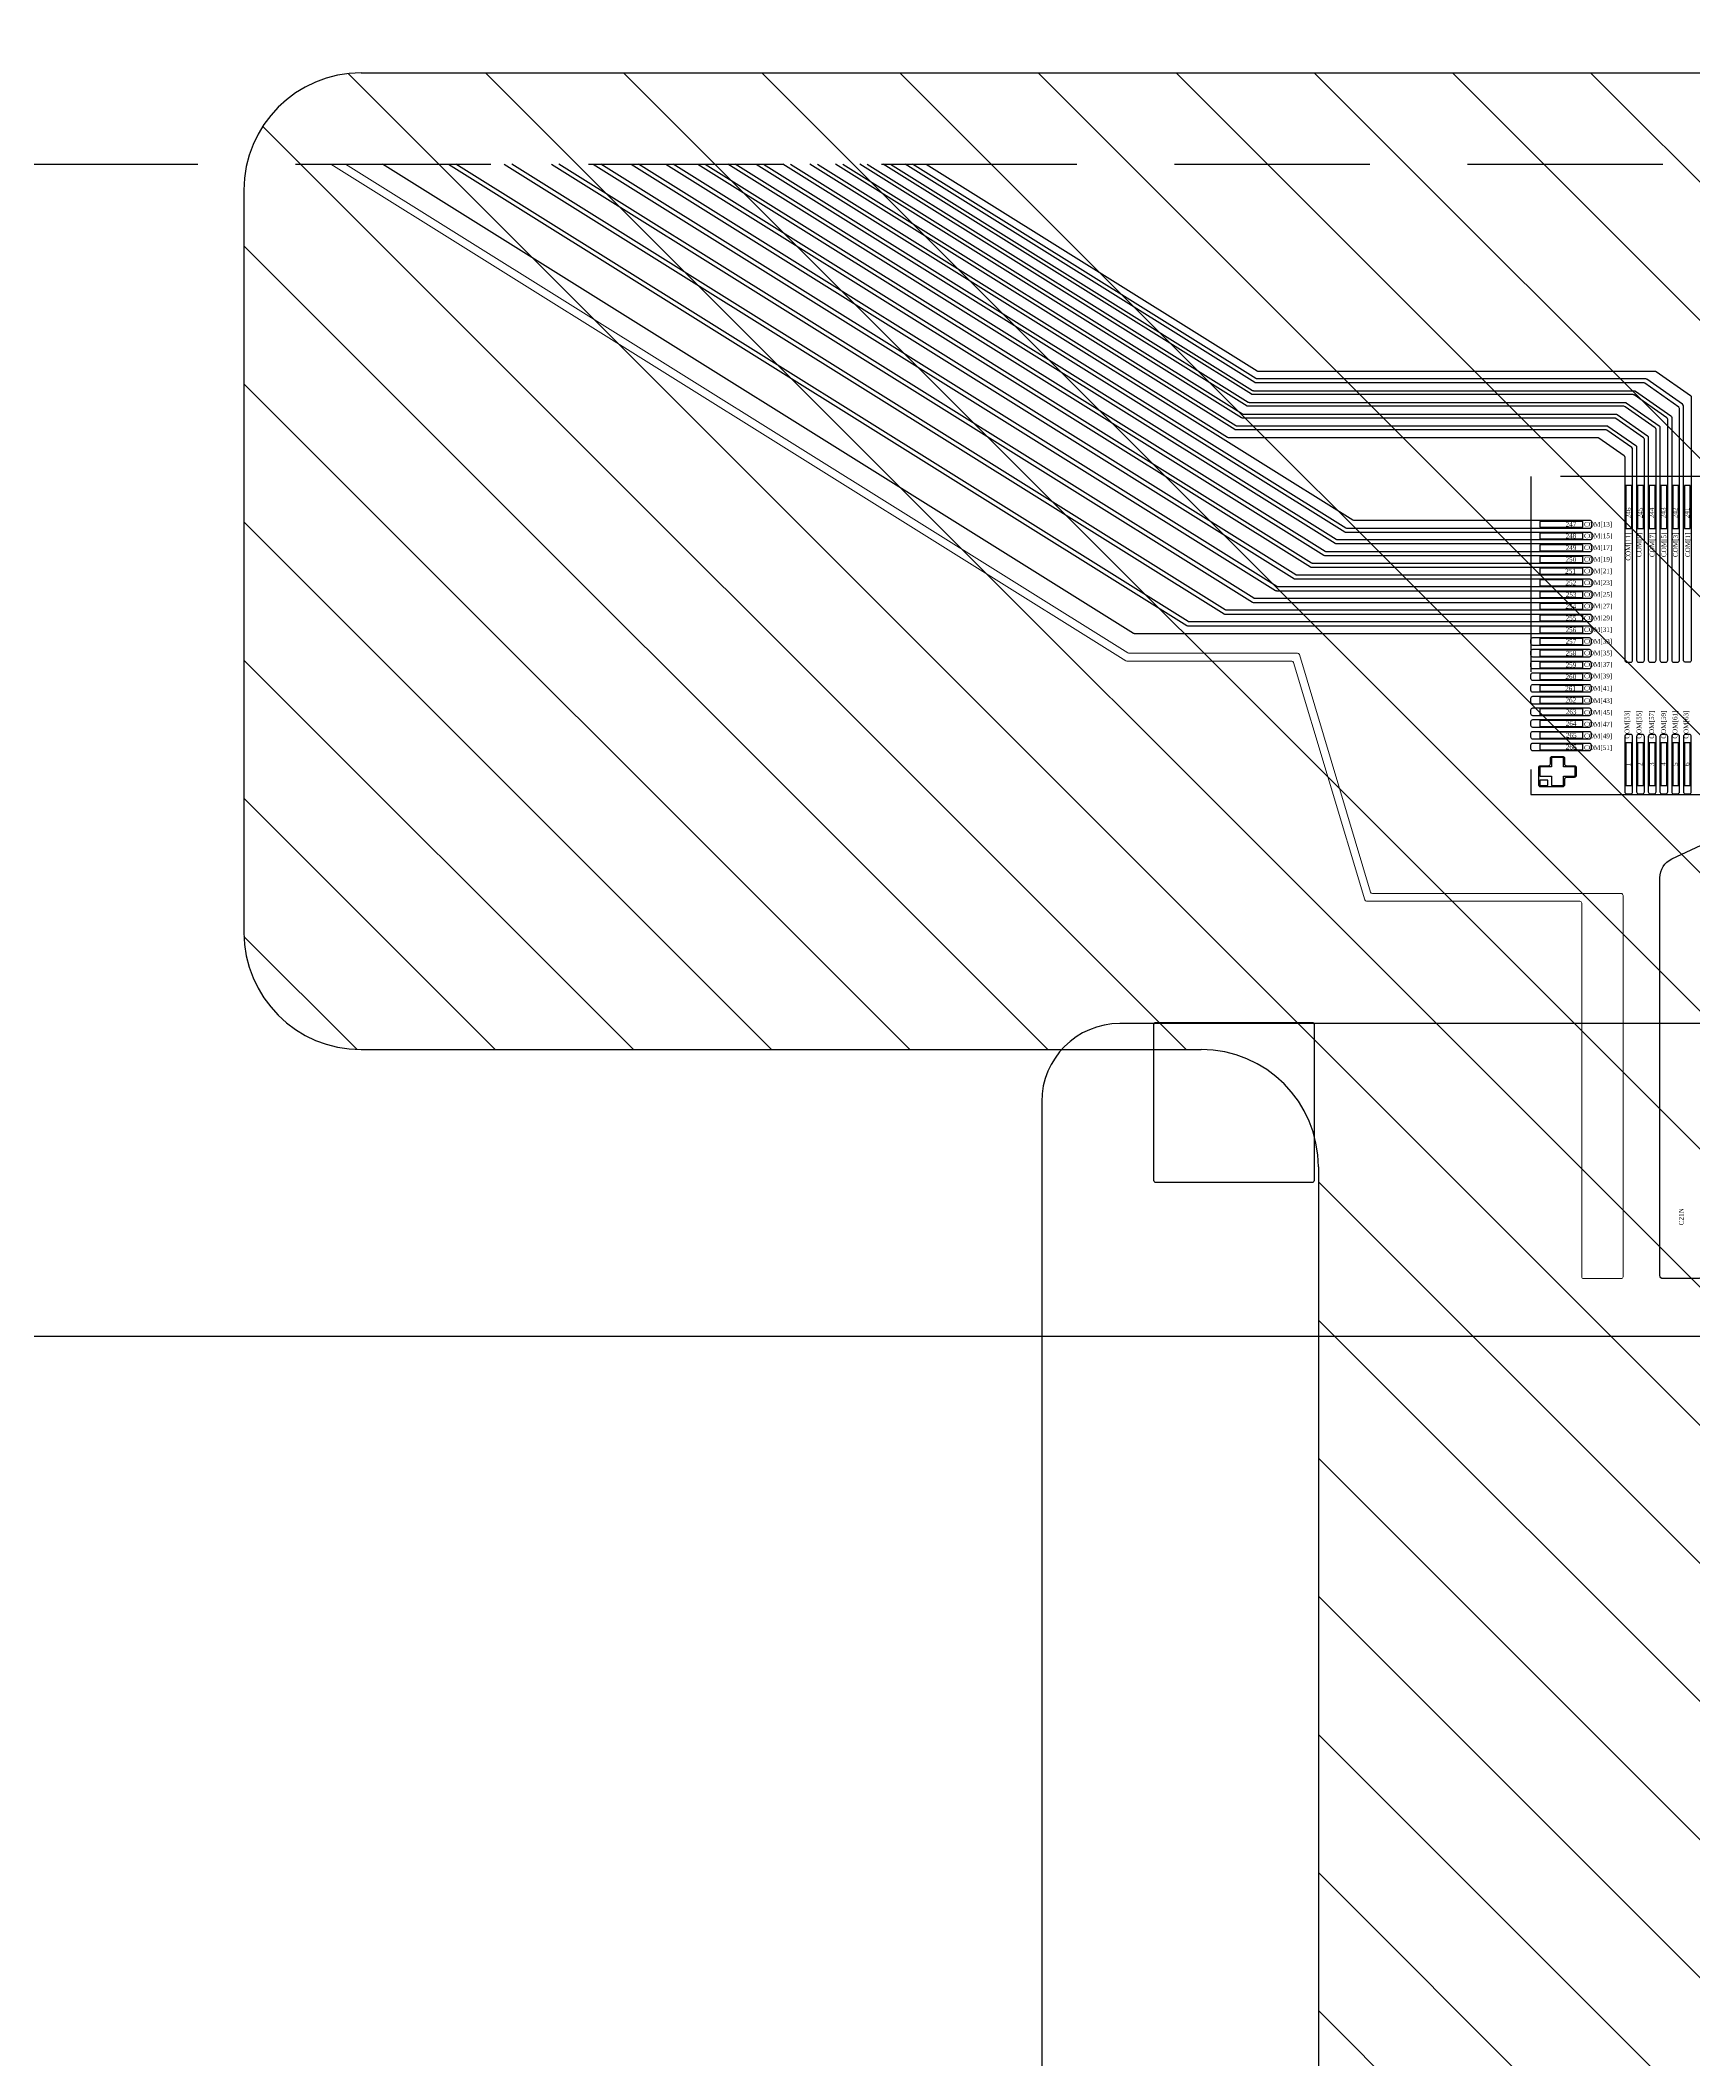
# Model space of a CAD drawing. Header units: millimetres. Extents: x -179 to 120, y 0 to 80.
# Drawn here: x -166.2 to -161.97, y 47 to 52.17 of the extents above; entities that cross this region are included whole.
import ezdxf
from ezdxf.enums import TextEntityAlignment as Align

# ---------------------------------------------------------------- set-up
doc = ezdxf.new("R2010")
doc.units = ezdxf.units.MM
doc.header["$MEASUREMENT"] = 0
doc.linetypes.add('DASHED', pattern=[0.75, 0.5, -0.25])
for name, color, linetype in [('Cover', 3, 'DASHED'), ('Driver IC', 8, 'Continuous'), ('FPC', 30, 'Continuous'), ('Glass', 7, 'Continuous'), ('IC-Lay1', 1, 'Continuous'), ('ITO', 31, 'Continuous'), ('Tape', 6, 'Continuous')]:
    doc.layers.add(name, color=color, linetype=linetype)
doc.layers.add('IC-Lay2', color=3, linetype='Continuous', lineweight=0)
doc.layers.add('ITO-ESD', color=4, linetype='Continuous', lineweight=0)
doc.styles.get("Standard").update_dxf_attribs({"font": 'TIMES.TTF'})
doc.dimstyles.get("Standard").update_dxf_attribs({"dimtxt": 0.8, "dimasz": 0.75, "dimexe": 0.5, "dimexo": 0.5, "dimgap": 0.1, "dimtad": 0, "dimdec": 3, "dimdsep": 46, "dimtxsty": 'Standard', "dimcen": 0.09, "dimadec": 0, "dimazin": 2, "dimtfac": 1, "dimtdec": 3, "dimtmove": 0, "dimatfit": 3, "dimfxl": 0, "dimtolj": 1, "dimarcsym": 0})

# ---------------------------------------------------------------- blocks, each defined once
blk = doc.blocks.new('*D66')
at = {"color": 0, "lineweight": -2}
for p, q in [((-167.5994, 48.8517), (-173.5456, 48.8517)), ((-173.0456, 48.1017), (-173.0456, 45.5111)), ((-173.0456, 39.6017), (-173.0456, 42.1924)), ((-165.8494, 38.8517), (-173.5456, 38.8517))]:
    blk.add_line(p, q, dxfattribs=at)
at = {"color": 0}
for points in [[(-173.1706, 48.1017), (-172.9206, 48.1017), (-173.0456, 48.8517)], [(-173.1706, 39.6017), (-172.9206, 39.6017), (-173.0456, 38.8517)]]:
    blk.add_solid(points, dxfattribs=at)
at = {"layer": 'Defpoints', "color": 0}
for p in [(-167.0994, 48.8517), (-173.0456, 38.8517), (-165.3494, 38.8517)]:
    blk.add_point(p, dxfattribs=at)
at = {"color": 0, "insert": (-173.0456, 43.8517), "char_height": 0.8, "attachment_point": 5, "rotation": 90}
blk.add_mtext('\\A1;10%%p0.2', dxfattribs=at)

msp = doc.modelspace()

# ---------------------------------------------------------------- hatches: boundary and pattern name
at = {"layer": 'Tape'}
h = msp.add_hatch(dxfattribs=at)
h.set_pattern_fill('ANSI31', color=6, scale=2, angle=270, style=0)
h.set_pattern_definition([(315, (-26.21475, -60.95414), (0.1767767, 0.1767767), [])])
h.paths.add_polyline_path([(-162.9314, 49.2851), (-162.9314, 45.3851, 0.414214), (-162.6314, 45.0851), (-156.7314, 45.0851, 0.414214), (-156.4314, 45.3851), (-156.4314, 49.2851, -0.414214), (-156.1314, 49.5851), (-153.9814, 49.5851, 0.414214), (-153.6814, 49.8851), (-153.6814, 51.7851, 0.414214), (-153.9814, 52.0851), (-165.3814, 52.0851, 0.414214), (-165.6814, 51.7851), (-165.6814, 49.8851, 0.414214), (-165.3814, 49.5851), (-163.2314, 49.5851, -0.414214)])

# ---------------------------------------------------------------- linework, layer by layer
at = {"layer": 'Cover', "color": 0}
msp.add_lwpolyline([(-152.6494, 51.8517), (-152.6494, 60.3517), (-167.0494, 60.3517), (-167.0494, 51.8517)], close=True, dxfattribs=at)
at = {"layer": 'Driver IC', "linetype": 'DASHED'}
msp.add_lwpolyline([(-162.3874, 50.2377), (-157.3114, 50.2377), (-157.3114, 51.0517), (-162.3874, 51.0517)], close=True, dxfattribs=at)
at = {"layer": 'FPC', "color": 34}
for p, q in [((-155.8395, 49.6517), (-163.4395, 49.6517)), ((-163.6395, 49.4517), (-163.6395, 44.3517))]:
    msp.add_line(p, q, dxfattribs=at)
msp.add_arc((-163.4395, 49.4517), 0.2, 90, 180, dxfattribs=at)
at = {"layer": 'Glass'}
msp.add_lwpolyline([(-167.0494, 48.8517), (-152.6494, 48.8517), (-152.6494, 60.3517), (-167.0494, 60.3517)], close=True, dxfattribs=at)
at = {"layer": 'IC-Lay1'}
for points in [[(-162.1445, 50.9187), (-162.1295, 50.9187), (-162.1295, 51.0287), (-162.1445, 51.0287)], [(-162.1145, 50.9187), (-162.0995, 50.9187), (-162.0995, 51.0287), (-162.1145, 51.0287)], [(-162.0845, 50.9187), (-162.0695, 50.9187), (-162.0695, 51.0287), (-162.0845, 51.0287)], [(-162.0545, 50.9187), (-162.0395, 50.9187), (-162.0395, 51.0287), (-162.0545, 51.0287)], [(-162.0245, 50.9187), (-162.0095, 50.9187), (-162.0095, 51.0287), (-162.0245, 51.0287)], [(-161.9945, 50.9187), (-161.9795, 50.9187), (-161.9795, 51.0287), (-161.9945, 51.0287)], [(-162.3644, 50.9222), (-162.2544, 50.9222), (-162.2544, 50.9372), (-162.3644, 50.9372)], [(-162.3644, 50.8922), (-162.2544, 50.8922), (-162.2544, 50.9072), (-162.3644, 50.9072)], [(-162.3644, 50.8622), (-162.2544, 50.8622), (-162.2544, 50.8772), (-162.3644, 50.8772)], [(-162.3644, 50.8322), (-162.2544, 50.8322), (-162.2544, 50.8472), (-162.3644, 50.8472)], [(-162.3644, 50.8022), (-162.2544, 50.8022), (-162.2544, 50.8172), (-162.3644, 50.8172)], [(-162.3644, 50.7722), (-162.2544, 50.7722), (-162.2544, 50.7872), (-162.3644, 50.7872)], [(-162.3644, 50.7422), (-162.2544, 50.7422), (-162.2544, 50.7572), (-162.3644, 50.7572)], [(-162.3644, 50.7122), (-162.2544, 50.7122), (-162.2544, 50.7272), (-162.3644, 50.7272)], [(-162.3644, 50.6822), (-162.2544, 50.6822), (-162.2544, 50.6972), (-162.3644, 50.6972)], [(-162.3644, 50.6522), (-162.2544, 50.6522), (-162.2544, 50.6672), (-162.3644, 50.6672)], [(-162.3644, 50.6222), (-162.2544, 50.6222), (-162.2544, 50.6372), (-162.3644, 50.6372)], [(-162.3644, 50.5922), (-162.2544, 50.5922), (-162.2544, 50.6072), (-162.3644, 50.6072)], [(-162.3644, 50.5622), (-162.2544, 50.5622), (-162.2544, 50.5772), (-162.3644, 50.5772)], [(-162.3644, 50.5322), (-162.2544, 50.5322), (-162.2544, 50.5472), (-162.3644, 50.5472)], [(-162.3644, 50.5022), (-162.2544, 50.5022), (-162.2544, 50.5172), (-162.3644, 50.5172)], [(-162.3644, 50.4722), (-162.2544, 50.4722), (-162.2544, 50.4872), (-162.3644, 50.4872)], [(-162.3644, 50.4422), (-162.2544, 50.4422), (-162.2544, 50.4572), (-162.3644, 50.4572)], [(-162.3644, 50.4122), (-162.2544, 50.4122), (-162.2544, 50.4272), (-162.3644, 50.4272)], [(-162.3644, 50.3822), (-162.2544, 50.3822), (-162.2544, 50.3972), (-162.3644, 50.3972)], [(-162.3644, 50.3522), (-162.2544, 50.3522), (-162.2544, 50.3672), (-162.3644, 50.3672)], [(-162.1445, 50.2607), (-162.1295, 50.2607), (-162.1295, 50.3707), (-162.1445, 50.3707)], [(-162.1145, 50.2607), (-162.0995, 50.2607), (-162.0995, 50.3707), (-162.1145, 50.3707)], [(-162.0845, 50.2607), (-162.0695, 50.2607), (-162.0695, 50.3707), (-162.0845, 50.3707)], [(-162.0545, 50.2607), (-162.0395, 50.2607), (-162.0395, 50.3707), (-162.0545, 50.3707)], [(-162.0245, 50.2607), (-162.0095, 50.2607), (-162.0095, 50.3707), (-162.0245, 50.3707)], [(-161.9945, 50.2607), (-161.9795, 50.2607), (-161.9795, 50.3707), (-161.9945, 50.3707)], [(-162.3044, 50.3327), (-162.3344, 50.3327), (-162.3344, 50.3087), (-162.3644, 50.3087), (-162.3644, 50.2847), (-162.3344, 50.2847), (-162.3344, 50.2607), (-162.3044, 50.2607), (-162.3044, 50.2847), (-162.2744, 50.2847), (-162.2744, 50.3087), (-162.3044, 50.3087)], [(-162.3644, 50.2607), (-162.3444, 50.2607), (-162.3444, 50.2747), (-162.3644, 50.2747)]]:
    msp.add_lwpolyline(points, close=True, dxfattribs=at)
at = {"layer": 'ITO'}
for points in [[(-165.1582, 51.8517), (-163.2678, 50.6705, 0.140541), (-163.2652, 50.6697), (-162.2364, 50.6697, -0.414214), (-162.2314, 50.6647), (-162.2314, 50.6547, -0.414214), (-162.2364, 50.6497), (-163.4019, 50.6497, -0.140541), (-163.4045, 50.6505), (-165.3269, 51.8517)], [(-165.015, 51.8517), (-163.1726, 50.7005, 0.140541), (-163.17, 50.6997), (-162.2364, 50.6997, -0.414214), (-162.2314, 50.6947), (-162.2314, 50.6847, -0.414214), (-162.2364, 50.6797), (-163.2623, 50.6797, -0.140541), (-163.265, 50.6805), (-165.1393, 51.8517)], [(-164.894, 51.8517), (-163.0997, 50.7305, 0.140541), (-163.097, 50.7297), (-162.2364, 50.7297, -0.414214), (-162.2314, 50.7247), (-162.2314, 50.7147, -0.414214), (-162.2364, 50.7097), (-163.1671, 50.7097, -0.140541), (-163.1697, 50.7105), (-164.9961, 51.8517)], [(-164.7872, 51.8517), (-163.0409, 50.7605, 0.140541), (-163.0382, 50.7597), (-162.2364, 50.7597, -0.414214), (-162.2314, 50.7547), (-162.2314, 50.7447, -0.414214), (-162.2364, 50.7397), (-163.0941, 50.7397, -0.140541), (-163.0968, 50.7405), (-164.8752, 51.8517)], [(-164.6906, 51.8517), (-162.9923, 50.7905, 0.140541), (-162.9896, 50.7897), (-162.2364, 50.7897, -0.414214), (-162.2314, 50.7847), (-162.2314, 50.7747, -0.414214), (-162.2364, 50.7697), (-163.0353, 50.7697, -0.140541), (-163.038, 50.7705), (-164.7683, 51.8517)], [(-164.6019, 51.8517), (-162.9516, 50.8205, 0.140541), (-162.9489, 50.8197), (-162.2364, 50.8197, -0.414214), (-162.2314, 50.8147), (-162.2314, 50.8047, -0.414214), (-162.2364, 50.7997), (-162.9867, 50.7997, -0.140541), (-162.9894, 50.8005), (-164.6717, 51.8517)], [(-164.5196, 51.8517), (-162.9173, 50.8505, 0.140541), (-162.9147, 50.8497), (-162.2364, 50.8497, -0.414214), (-162.2314, 50.8447), (-162.2314, 50.8347, -0.414214), (-162.2364, 50.8297), (-162.9461, 50.8297, -0.140541), (-162.9487, 50.8305), (-164.583, 51.8517)], [(-164.5008, 51.8517), (-162.9144, 50.8605, 0.140541), (-162.9118, 50.8597), (-162.2364, 50.8597, 0.414214), (-162.2314, 50.8647), (-162.2314, 50.8747, 0.414214), (-162.2364, 50.8797), (-162.8857, 50.8797, -0.140541), (-162.8883, 50.8805), (-164.4426, 51.8517)], [(-164.3702, 51.8517), (-162.8639, 50.9105, 0.140541), (-162.8612, 50.9097), (-162.2364, 50.9097, -0.414214), (-162.2314, 50.9047), (-162.2314, 50.8947, -0.414214), (-162.2364, 50.8897), (-162.8828, 50.8897, -0.140541), (-162.8855, 50.8905), (-164.4238, 51.8517)], [(-164.3513, 51.8517), (-162.861, 50.9205, 0.140541), (-162.8584, 50.9197), (-162.2364, 50.9197, 0.414214), (-162.2314, 50.9247), (-162.2314, 50.9347, 0.414214), (-162.2364, 50.9397), (-162.8407, 50.9397, -0.140541), (-162.8434, 50.9405), (-164.3017, 51.8517)], [(-164.2828, 51.8517), (-163.1638, 51.1525, 0.140541), (-163.1611, 51.1517), (-162.2164, 51.1517, -0.153915), (-162.2136, 51.1508), (-162.1491, 51.1057, -0.244698), (-162.147, 51.1016), (-162.147, 50.5817, 0.414214), (-162.142, 50.5767), (-162.132, 50.5767, 0.414214), (-162.127, 50.5817), (-162.127, 51.1218, 0.244698), (-162.1291, 51.1259), (-162.1933, 51.1708, 0.153915), (-162.1962, 51.1717), (-163.1429, 51.1717, -0.140541), (-163.1456, 51.1725), (-164.2326, 51.8517)], [(-164.2137, 51.8517), (-163.1427, 51.1825, 0.140541), (-163.1401, 51.1817), (-162.193, 51.1817, -0.153915), (-162.1902, 51.1808), (-162.1191, 51.1311, -0.244698), (-162.117, 51.127), (-162.117, 50.5817, 0.414214), (-162.112, 50.5767), (-162.102, 50.5767, 0.414214), (-162.097, 50.5817), (-162.097, 51.1472, 0.244698), (-162.0991, 51.1512), (-162.1699, 51.2008, 0.153915), (-162.1728, 51.2017), (-163.1255, 51.2017, -0.140541), (-163.1281, 51.2025), (-164.1671, 51.8517)], [(-164.1483, 51.8517), (-163.1253, 51.2125, 0.140541), (-163.1226, 51.2117), (-162.1696, 51.2117, -0.153915), (-162.1668, 51.2108), (-162.0891, 51.1565, -0.244698), (-162.087, 51.1524), (-162.087, 50.5817, 0.414214), (-162.082, 50.5767), (-162.072, 50.5767, 0.414214), (-162.067, 50.5817), (-162.067, 51.1725, 0.244698), (-162.0691, 51.1766), (-162.1465, 51.2308, 0.153915), (-162.1494, 51.2317), (-163.1112, 51.2317, -0.140541), (-163.1139, 51.2325), (-164.1048, 51.8517)], [(-164.086, 51.8517), (-163.111, 51.2425, 0.140541), (-163.1083, 51.2417), (-162.1462, 51.2417, -0.153915), (-162.1434, 51.2408), (-162.0591, 51.1818, -0.244698), (-162.057, 51.1777), (-162.057, 50.5817, 0.414214), (-162.052, 50.5767), (-162.042, 50.5767, 0.414214), (-162.037, 50.5817), (-162.037, 51.1979, 0.244698), (-162.0391, 51.202), (-162.1231, 51.2608, 0.153915), (-162.126, 51.2617), (-163.1, 51.2617, -0.140541), (-163.1026, 51.2625), (-164.0456, 51.8517)], [(-164.0267, 51.8517), (-163.0997, 51.2725, 0.140541), (-163.0971, 51.2717), (-162.1228, 51.2717, -0.153915), (-162.12, 51.2708), (-162.0291, 51.2072, -0.244698), (-162.027, 51.2031), (-162.027, 50.5817, 0.414214), (-162.022, 50.5767), (-162.012, 50.5767, 0.414214), (-162.007, 50.5817), (-162.007, 51.2257, 0.244698), (-162.0091, 51.2298), (-162.0962, 51.2908, 0.153915), (-162.0991, 51.2917), (-163.0915, 51.2917, -0.140541), (-163.0942, 51.2925), (-163.9892, 51.8517)], [(-163.9354, 51.8517), (-163.0884, 51.3225, 0.140541), (-163.0858, 51.3217), (-162.0697, 51.3217, -0.153915), (-162.0668, 51.3208), (-161.9791, 51.2594, -0.244698), (-161.977, 51.2553), (-161.977, 50.5817, -0.414214), (-161.982, 50.5767), (-161.992, 50.5767, -0.414214), (-161.997, 50.5817), (-161.997, 51.2327, 0.244698), (-161.9991, 51.2368), (-162.0905, 51.3008, 0.153915), (-162.0934, 51.3017), (-163.0887, 51.3017, -0.140541), (-163.0913, 51.3025), (-163.9703, 51.8517)]]:
    msp.add_lwpolyline(points, format="xyb", dxfattribs=at)
for points in [[(-162.3824, 50.6197, -0.414214), (-162.3874, 50.6247), (-162.3874, 50.6347, -0.414214), (-162.3824, 50.6397), (-162.2384, 50.6397, -0.414214), (-162.2334, 50.6347), (-162.2334, 50.6247, -0.414214), (-162.2384, 50.6197)], [(-162.3824, 50.5897, -0.414214), (-162.3874, 50.5947), (-162.3874, 50.6047, -0.414214), (-162.3824, 50.6097), (-162.2384, 50.6097, -0.414214), (-162.2334, 50.6047), (-162.2334, 50.5947, -0.414214), (-162.2384, 50.5897)], [(-162.3824, 50.5597, -0.414214), (-162.3874, 50.5647), (-162.3874, 50.5747, -0.414214), (-162.3824, 50.5797), (-162.2384, 50.5797, -0.414214), (-162.2334, 50.5747), (-162.2334, 50.5647, -0.414214), (-162.2384, 50.5597)], [(-162.3824, 50.5297, -0.414214), (-162.3874, 50.5347), (-162.3874, 50.5447, -0.414214), (-162.3824, 50.5497), (-162.2384, 50.5497, -0.414214), (-162.2334, 50.5447), (-162.2334, 50.5347, -0.414214), (-162.2384, 50.5297)], [(-162.3824, 50.4997, -0.414214), (-162.3874, 50.5047), (-162.3874, 50.5147, -0.414214), (-162.3824, 50.5197), (-162.2384, 50.5197, -0.414214), (-162.2334, 50.5147), (-162.2334, 50.5047, -0.414214), (-162.2384, 50.4997)], [(-162.3824, 50.4697, -0.414214), (-162.3874, 50.4747), (-162.3874, 50.4847, -0.414214), (-162.3824, 50.4897), (-162.2384, 50.4897, -0.414214), (-162.2334, 50.4847), (-162.2334, 50.4747, -0.414214), (-162.2384, 50.4697)], [(-162.3824, 50.4397, -0.414214), (-162.3874, 50.4447), (-162.3874, 50.4547, -0.414214), (-162.3824, 50.4597), (-162.2384, 50.4597, -0.414214), (-162.2334, 50.4547), (-162.2334, 50.4447, -0.414214), (-162.2384, 50.4397)], [(-162.3824, 50.4097, -0.414214), (-162.3874, 50.4147), (-162.3874, 50.4247, -0.414214), (-162.3824, 50.4297), (-162.2384, 50.4297, -0.414214), (-162.2334, 50.4247), (-162.2334, 50.4147, -0.414214), (-162.2384, 50.4097)], [(-162.3824, 50.3797, -0.414214), (-162.3874, 50.3847), (-162.3874, 50.3947, -0.414214), (-162.3824, 50.3997), (-162.2384, 50.3997, -0.414214), (-162.2334, 50.3947), (-162.2334, 50.3847, -0.414214), (-162.2384, 50.3797)], [(-161.359, 50.3978, -0.414214), (-161.351, 50.3898), (-161.351, 50.2815, -0.291473), (-161.3643, 50.2606), (-161.9242, 49.9995, 0.291473), (-161.9514, 49.9569), (-161.9514, 49.0067, -0.414214), (-161.9594, 48.9987), (-162.0494, 48.9987, -0.414214), (-162.0574, 49.0067), (-162.0574, 50.0251, -0.291473), (-162.0267, 50.0731), (-161.5689, 50.2866, 0.291473), (-161.559, 50.302), (-161.559, 50.3898, -0.414214), (-161.551, 50.3978)], [(-162.3824, 50.3497, -0.414214), (-162.3874, 50.3547), (-162.3874, 50.3647, -0.414214), (-162.3824, 50.3697), (-162.2384, 50.3697, -0.414214), (-162.2334, 50.3647), (-162.2334, 50.3547, -0.414214), (-162.2384, 50.3497)], [(-162.142, 50.2397), (-162.132, 50.2397, 0.414214), (-162.127, 50.2447), (-162.127, 50.3867, 0.414214), (-162.132, 50.3917), (-162.142, 50.3917, 0.414214), (-162.147, 50.3867), (-162.147, 50.2447, 0.414214)], [(-162.112, 50.2397), (-162.102, 50.2397, 0.414214), (-162.097, 50.2447), (-162.097, 50.3867, 0.414214), (-162.102, 50.3917), (-162.112, 50.3917, 0.414214), (-162.117, 50.3867), (-162.117, 50.2447, 0.414214)], [(-162.082, 50.2397), (-162.072, 50.2397, 0.414214), (-162.067, 50.2447), (-162.067, 50.3867, 0.414214), (-162.072, 50.3917), (-162.082, 50.3917, 0.414214), (-162.087, 50.3867), (-162.087, 50.2447, 0.414214)], [(-162.052, 50.2397), (-162.042, 50.2397, 0.414214), (-162.037, 50.2447), (-162.037, 50.3867, 0.414214), (-162.042, 50.3917), (-162.052, 50.3917, 0.414214), (-162.057, 50.3867), (-162.057, 50.2447, 0.414214)], [(-162.022, 50.2397), (-162.012, 50.2397, 0.414214), (-162.007, 50.2447), (-162.007, 50.3867, 0.414214), (-162.012, 50.3917), (-162.022, 50.3917, 0.414214), (-162.027, 50.3867), (-162.027, 50.2447, 0.414214)], [(-161.992, 50.2397), (-161.982, 50.2397, 0.414214), (-161.977, 50.2447), (-161.977, 50.3867, 0.414214), (-161.982, 50.3917), (-161.992, 50.3917, 0.414214), (-161.997, 50.3867), (-161.997, 50.2447, 0.414214)], [(-162.3374, 50.3167), (-162.3374, 50.3307, -0.414214), (-162.3324, 50.3357), (-162.3064, 50.3357, -0.414214), (-162.3014, 50.3307), (-162.3014, 50.3167, 0.414214), (-162.2964, 50.3117), (-162.2764, 50.3117, -0.414214), (-162.2714, 50.3067), (-162.2714, 50.2867, -0.414214), (-162.2764, 50.2817), (-162.2964, 50.2817, 0.414214), (-162.3014, 50.2767), (-162.3014, 50.2627, -0.414214), (-162.3064, 50.2577), (-162.3624, 50.2577, -0.414214), (-162.3674, 50.2627), (-162.3674, 50.3067, -0.414214), (-162.3624, 50.3117), (-162.3424, 50.3117, 0.414214)]]:
    msp.add_lwpolyline(points, format="xyb", close=True, dxfattribs=at)
at = {"layer": 'ITO', "ltscale": 0.5}
msp.add_lwpolyline([(-162.9474, 49.6547, -0.414214), (-162.9424, 49.6497), (-162.9424, 49.2497, -0.414214), (-162.9474, 49.2447), (-163.3474, 49.2447, -0.414214), (-163.3524, 49.2497), (-163.3524, 49.6497, -0.414214), (-163.3474, 49.6547)], format="xyb", close=True, dxfattribs=at)
at = {"layer": 'ITO-ESD'}
msp.add_lwpolyline([(-165.4213, 51.8517), (-163.4189, 50.6005, 0.140541), (-163.4162, 50.5997), (-162.9848, 50.5997, -0.331279), (-162.98, 50.5962), (-162.7978, 49.9883, 0.331279), (-162.793, 49.9847), (-162.1564, 49.9847, -0.414214), (-162.1514, 49.9797), (-162.1514, 49.0037, -0.414214), (-162.1564, 48.9987), (-162.2524, 48.9987, -0.414214), (-162.2574, 49.0037), (-162.2574, 49.9597, 0.414214), (-162.2624, 49.9647), (-162.8079, 49.9647, -0.331279), (-162.8127, 49.9683), (-162.9949, 50.5762, 0.331279), (-162.9997, 50.5797), (-163.422, 50.5797, -0.140541), (-163.4246, 50.5805), (-165.459, 51.8517)], format="xyb", dxfattribs=at)
at = {"layer": 'Tape', "color": 6}
for p, q in [((-165.3814, 52.0851), (-153.9814, 52.0851)), ((-165.6814, 51.7851), (-165.6814, 49.8851)), ((-165.3814, 49.5851), (-163.2314, 49.5851)), ((-162.9314, 49.2851), (-162.9314, 45.3851))]:
    msp.add_line(p, q, dxfattribs=at)
for centre, start, end in [((-165.3814, 51.7851), 90, 180), ((-165.3814, 49.8851), 180, 270), ((-163.2314, 49.2851), 0, 90)]:
    msp.add_arc(centre, 0.3, start, end, dxfattribs=at)

# ---------------------------------------------------------------- texts
at = {"layer": 'IC-Lay2'}
for s, p in [('246', (-162.1318, 50.9451)), ('245', (-162.1017, 50.9451)), ('244', (-162.072, 50.9451)), ('243', (-162.0423, 50.9452)), ('242', (-162.0123, 50.9452)), ('241', (-161.9823, 50.9452)), ('1', (-162.1322, 50.3098)), ('2', (-162.1021, 50.3111)), ('3', (-162.0721, 50.3109)), ('4', (-162.0421, 50.3114)), ('5', (-162.0119, 50.3109)), ('6', (-161.982, 50.311))]:
    msp.add_text(s, height=0.012, rotation=90, dxfattribs=at).set_placement(p)
for s, p in [('247', (-162.2987, 50.9237)), ('248', (-162.2988, 50.8937)), ('249', (-162.2986, 50.8637)), ('251', (-162.2997, 50.8037)), ('250', (-162.2989, 50.8337)), ('252', (-162.299, 50.7737)), ('254', (-162.299, 50.7137)), ('253', (-162.2983, 50.7437)), ('256', (-162.2988, 50.6537)), ('255', (-162.2985, 50.6837)), ('258', (-162.2988, 50.5937)), ('257', (-162.2987, 50.6237)), ('259', (-162.2986, 50.5637)), ('261', (-162.2997, 50.5037)), ('260', (-162.2989, 50.5337)), ('262', (-162.299, 50.4737)), ('263', (-162.2983, 50.4437)), ('264', (-162.2984, 50.4137)), ('266', (-162.2981, 50.3537)), ('265', (-162.2979, 50.3837))]:
    msp.add_text(s, height=0.012, dxfattribs=at).set_placement(p)
for s, p in [('COM[13]', (-162.1792, 50.9297)), ('COM[15]', (-162.1792, 50.9002)), ('COM[17]', (-162.1792, 50.8702)), ('COM[19]', (-162.1792, 50.8402)), ('COM[21]', (-162.1792, 50.8102)), ('COM[23]', (-162.1792, 50.7802)), ('COM[25]', (-162.1792, 50.7502)), ('COM[27]', (-162.1792, 50.7202)), ('COM[29]', (-162.1792, 50.6902)), ('COM[31]', (-162.1792, 50.6602)), ('COM[33]', (-162.1792, 50.6302)), ('COM[35]', (-162.1792, 50.6002)), ('COM[37]', (-162.1792, 50.5708)), ('COM[39]', (-162.1792, 50.5413)), ('COM[41]', (-162.1792, 50.5101)), ('COM[43]', (-162.1792, 50.4782)), ('COM[45]', (-162.1792, 50.448)), ('COM[47]', (-162.1792, 50.418)), ('COM[49]', (-162.1792, 50.388)), ('COM[51]', (-162.1792, 50.358))]:
    msp.add_text(s, height=0.012, dxfattribs=at).set_placement(p, align=Align.MIDDLE_RIGHT)
for s, p in [('COM[11]', (-162.1386, 50.9087)), ('COM[9]', (-162.1106, 50.9087)), ('COM[7]', (-162.0772, 50.9087)), ('COM[5]', (-162.0472, 50.9087)), ('COM[3]', (-162.0176, 50.9087)), ('COM[1]', (-161.986, 50.9087))]:
    msp.add_text(s, height=0.012, rotation=90, dxfattribs=at).set_placement(p, align=Align.MIDDLE_RIGHT)
for s, p in [('COM[53]', (-162.1413, 50.3807)), ('COM[55]', (-162.1108, 50.3807)), ('COM[57]', (-162.0783, 50.3807)), ('COM[59]', (-162.0478, 50.3807)), ('COM[61]', (-162.0188, 50.3807)), ('COM[63]', (-161.9903, 50.3807)), ('C21N', (-162.0026, 49.1353))]:
    msp.add_text(s, height=0.012, rotation=90, dxfattribs=at).set_placement(p, align=Align.MIDDLE_LEFT)

# ---------------------------------------------------------------- dimensions: what is measured, and where the dimension line sits
dim = msp.add_linear_dim(base=(-173.0456, 38.8517), p1=(-167.0994, 48.8517), p2=(-165.3494, 38.8517), angle=90, text='10%%p0.2', dimstyle='Standard')
dim.commit()
dim.dimension.update_dxf_attribs({"geometry": '*D66', "text_midpoint": (-173.0456, 43.8517)})

doc.saveas('drawing.dxf')
